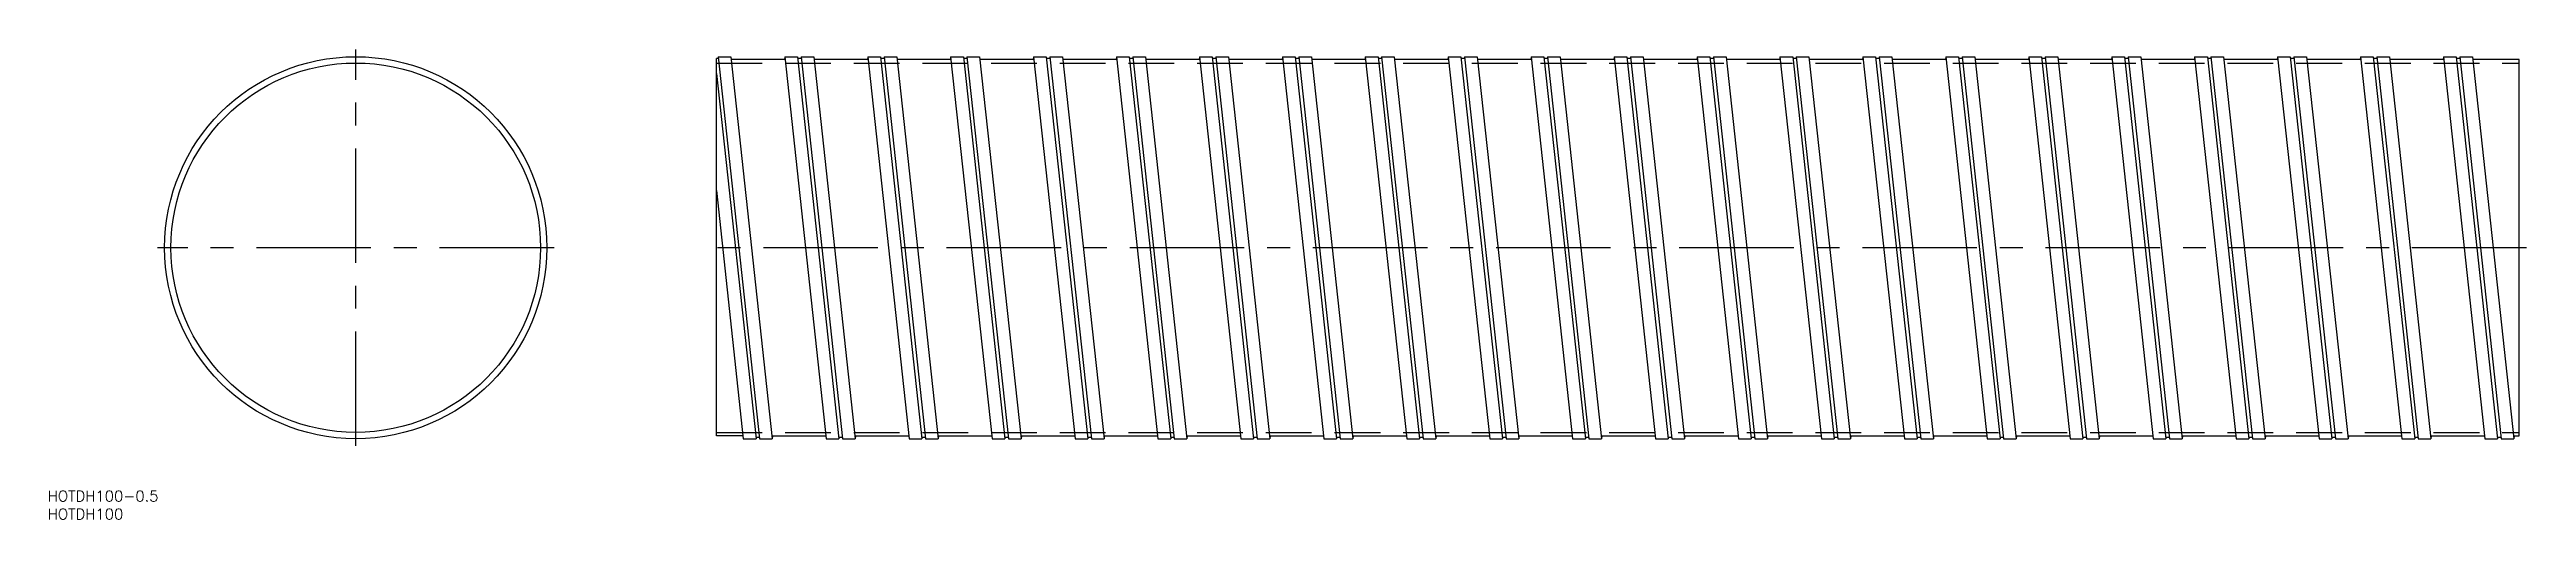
# Model space of a CAD drawing. Extents: x -85 to 602, y -75 to 55.
import ezdxf

# ---------------------------------------------------------------- set-up
doc = ezdxf.new("R2010")
doc.units = 0
doc.linetypes.add('CENTER', pattern=[50.8, 31.75, -6.35, 6.35, -6.35])
doc.linetypes.add('DASHED', pattern=[19.05, 12.7, -6.35])
doc.layers.get('0').update_dxf_attribs({"linetype": 'CONTINUOUS'})
doc.layers.add('CENTER', color=1, linetype='CENTER')
doc.styles.get("Standard").update_dxf_attribs({"font": 'txt.shx', "height": 3, "bigfont": 'bigfont.shx'})

msp = doc.modelspace()

# ---------------------------------------------------------------- linework, layer by layer
at = {"color": 7, "linetype": 'CONTINUOUS'}
for p, q in [((100, -52.25), (100, 52.55)), ((100.55, 52.55), (100, 52.55)), ((100, 48.36), (111, -53)), ((100.5, 53), (100.45, 52.55)), ((100.5, 53), (112, -53)), ((100.5, 53), (104.02, 53)), ((104.02, 53), (115.52, -53)), ((119.06, 52.25), (104.1, 52.25)), ((118.98, 53), (118.9, 52.25)), ((118.98, 53), (130.48, -53)), ((118.98, 53), (122.5, 53)), ((122.5, 53), (134, -53)), ((123.55, 52.55), (122.55, 52.55)), ((123.5, 53), (123.45, 52.55)), ((123.5, 53), (135, -53)), ((123.5, 53), (127.02, 53)), ((127.02, 53), (138.52, -53)), ((142.06, 52.25), (127.1, 52.25)), ((141.98, 53), (141.9, 52.25)), ((141.98, 53), (153.48, -53)), ((141.98, 53), (145.5, 53)), ((145.5, 53), (157, -53)), ((146.55, 52.55), (145.55, 52.55)), ((146.5, 53), (146.45, 52.55)), ((146.5, 53), (158, -53)), ((146.5, 53), (150.02, 53)), ((150.02, 53), (161.52, -53)), ((165.06, 52.25), (150.1, 52.25)), ((164.98, 53), (164.9, 52.25)), ((164.98, 53), (176.48, -53)), ((164.98, 53), (168.5, 53)), ((168.5, 53), (180, -53)), ((169.55, 52.55), (168.55, 52.55)), ((169.5, 53), (169.45, 52.55)), ((169.5, 53), (181, -53)), ((169.5, 53), (173.02, 53)), ((173.02, 53), (184.52, -53)), ((188.06, 52.25), (173.1, 52.25)), ((187.98, 53), (187.9, 52.25)), ((187.98, 53), (199.48, -53)), ((187.98, 53), (191.5, 53)), ((191.5, 53), (203, -53)), ((192.55, 52.55), (191.55, 52.55)), ((192.5, 53), (192.45, 52.55)), ((192.5, 53), (204, -53)), ((192.5, 53), (196.02, 53)), ((196.02, 53), (207.52, -53)), ((211.06, 52.25), (196.1, 52.25)), ((210.98, 53), (210.9, 52.25)), ((210.98, 53), (222.48, -53)), ((210.98, 53), (214.5, 53)), ((214.5, 53), (226, -53)), ((215.55, 52.55), (214.55, 52.55)), ((215.5, 53), (215.45, 52.55)), ((215.5, 53), (227, -53)), ((215.5, 53), (219.02, 53)), ((219.02, 53), (230.52, -53)), ((234.06, 52.25), (219.1, 52.25)), ((233.98, 53), (233.9, 52.25)), ((233.98, 53), (245.48, -53)), ((233.98, 53), (237.5, 53)), ((237.5, 53), (249, -53)), ((238.55, 52.55), (237.55, 52.55)), ((238.5, 53), (238.45, 52.55)), ((238.5, 53), (250, -53)), ((238.5, 53), (242.02, 53)), ((242.02, 53), (253.52, -53)), ((257.06, 52.25), (242.1, 52.25)), ((256.98, 53), (256.9, 52.25)), ((256.98, 53), (260.5, 53)), ((256.98, 53), (268.48, -53)), ((260.5, 53), (272, -53)), ((261.55, 52.55), (260.55, 52.55)), ((261.5, 53), (261.45, 52.55)), ((261.5, 53), (273, -53)), ((261.5, 53), (265.02, 53)), ((265.02, 53), (276.52, -53)), ((280.06, 52.25), (265.1, 52.25)), ((279.98, 53), (279.9, 52.25)), ((279.98, 53), (291.48, -53)), ((279.98, 53), (283.5, 53)), ((283.5, 53), (295, -53)), ((284.55, 52.55), (283.55, 52.55)), ((284.5, 53), (284.45, 52.55)), ((284.5, 53), (296, -53)), ((284.5, 53), (288.02, 53)), ((288.02, 53), (299.52, -53)), ((303.06, 52.25), (288.1, 52.25)), ((302.98, 53), (302.9, 52.25)), ((302.98, 53), (314.48, -53)), ((302.98, 53), (306.5, 53)), ((306.5, 53), (318, -53)), ((307.55, 52.55), (306.55, 52.55)), ((307.5, 53), (307.45, 52.55)), ((307.5, 53), (319, -53)), ((307.5, 53), (311.02, 53)), ((311.02, 53), (322.52, -53)), ((326.06, 52.25), (311.1, 52.25)), ((325.98, 53), (325.9, 52.25)), ((325.98, 53), (337.48, -53)), ((325.98, 53), (329.5, 53)), ((329.5, 53), (341, -53)), ((330.55, 52.55), (329.55, 52.55)), ((330.5, 53), (330.45, 52.55)), ((330.5, 53), (342, -53)), ((330.5, 53), (334.02, 53)), ((334.02, 53), (345.52, -53)), ((349.06, 52.25), (334.1, 52.25)), ((348.98, 53), (348.9, 52.25)), ((348.98, 53), (360.48, -53)), ((348.98, 53), (352.5, 53)), ((352.5, 53), (364, -53)), ((353.55, 52.55), (352.55, 52.55)), ((353.5, 53), (353.45, 52.55)), ((353.5, 53), (365, -53)), ((353.5, 53), (357.02, 53)), ((357.02, 53), (368.52, -53)), ((372.06, 52.25), (357.1, 52.25)), ((371.98, 53), (371.9, 52.25)), ((371.98, 53), (383.48, -53)), ((371.98, 53), (375.5, 53)), ((375.5, 53), (387, -53)), ((376.55, 52.55), (375.55, 52.55)), ((376.5, 53), (376.45, 52.55)), ((376.5, 53), (388, -53)), ((376.5, 53), (380.02, 53)), ((380.02, 53), (391.52, -53)), ((395.06, 52.25), (380.1, 52.25)), ((394.98, 53), (394.9, 52.25)), ((394.98, 53), (406.48, -53)), ((394.98, 53), (398.5, 53)), ((398.5, 53), (410, -53)), ((399.55, 52.55), (398.55, 52.55)), ((399.5, 53), (399.45, 52.55)), ((399.5, 53), (411, -53)), ((399.5, 53), (403.02, 53)), ((403.02, 53), (414.52, -53)), ((418.06, 52.25), (403.1, 52.25)), ((417.98, 53), (417.9, 52.25)), ((417.98, 53), (421.5, 53)), ((417.98, 53), (429.48, -53)), ((421.5, 53), (433, -53)), ((422.55, 52.55), (421.55, 52.55)), ((422.5, 53), (422.45, 52.55)), ((422.5, 53), (434, -53)), ((422.5, 53), (426.02, 53)), ((426.02, 53), (437.52, -53)), ((441.06, 52.25), (426.1, 52.25)), ((440.98, 53), (440.9, 52.25)), ((440.98, 53), (452.48, -53)), ((440.98, 53), (444.5, 53)), ((444.5, 53), (456, -53)), ((445.55, 52.55), (444.55, 52.55)), ((445.5, 53), (445.45, 52.55)), ((445.5, 53), (457, -53)), ((445.5, 53), (449.02, 53)), ((449.02, 53), (460.52, -53)), ((464.06, 52.25), (449.1, 52.25)), ((463.98, 53), (463.9, 52.25)), ((463.98, 53), (475.48, -53)), ((463.98, 53), (467.5, 53)), ((467.5, 53), (479, -53)), ((468.55, 52.55), (467.55, 52.55)), ((468.5, 53), (468.45, 52.55)), ((468.5, 53), (480, -53)), ((468.5, 53), (472.02, 53)), ((472.02, 53), (483.52, -53)), ((487.06, 52.25), (472.1, 52.25)), ((486.98, 53), (486.9, 52.25)), ((486.98, 53), (498.48, -53)), ((486.98, 53), (490.5, 53)), ((490.5, 53), (502, -53)), ((491.55, 52.55), (490.55, 52.55)), ((491.5, 53), (491.45, 52.55)), ((491.5, 53), (503, -53)), ((491.5, 53), (495.02, 53)), ((495.02, 53), (506.52, -53)), ((510.06, 52.25), (495.1, 52.25)), ((509.98, 53), (509.9, 52.25)), ((509.98, 53), (521.48, -53)), ((509.98, 53), (513.5, 53)), ((513.5, 53), (525, -53)), ((514.55, 52.55), (513.55, 52.55)), ((514.5, 53), (514.45, 52.55)), ((514.5, 53), (526, -53)), ((514.5, 53), (518.02, 53)), ((518.02, 53), (529.52, -53)), ((533.06, 52.25), (518.1, 52.25)), ((532.98, 53), (532.9, 52.25)), ((532.98, 53), (544.48, -53)), ((532.98, 53), (536.5, 53)), ((536.5, 53), (548, -53)), ((537.55, 52.55), (536.55, 52.55)), ((537.5, 53), (537.45, 52.55)), ((537.5, 53), (549, -53)), ((537.5, 53), (541.02, 53)), ((541.02, 53), (552.52, -53)), ((556.06, 52.25), (541.1, 52.25)), ((555.98, 53), (555.9, 52.25)), ((555.98, 53), (567.48, -53)), ((555.98, 53), (559.5, 53)), ((559.5, 53), (571, -53)), ((560.55, 52.55), (559.55, 52.55)), ((560.5, 53), (560.45, 52.55)), ((560.5, 53), (572, -53)), ((560.5, 53), (564.02, 53)), ((564.02, 53), (575.52, -53)), ((579.06, 52.25), (564.1, 52.25)), ((578.98, 53), (578.9, 52.25)), ((578.98, 53), (582.5, 53)), ((578.98, 53), (590.48, -53)), ((582.5, 53), (594, -53)), ((583.55, 52.55), (582.55, 52.55)), ((583.5, 53), (583.45, 52.55)), ((583.5, 53), (595, -53)), ((583.5, 53), (587.02, 53)), ((587.02, 53), (598.52, -53)), ((600, 52.25), (587.1, 52.25)), ((600, -52.25), (600, 52.25)), ((100, 15.91), (107.48, -53)), ((107.4, -52.25), (100, -52.25)), ((107.48, -53), (111, -53)), ((110.95, -52.55), (111.95, -52.55)), ((111.05, -52.55), (111, -53)), ((112, -53), (115.52, -53)), ((115.44, -52.25), (130.4, -52.25)), ((115.6, -52.25), (115.52, -53)), ((130.48, -53), (134, -53)), ((133.95, -52.55), (134.95, -52.55)), ((134.05, -52.55), (134, -53)), ((135, -53), (138.52, -53)), ((138.44, -52.25), (153.4, -52.25)), ((138.6, -52.25), (138.52, -53)), ((153.48, -53), (157, -53)), ((156.95, -52.55), (157.95, -52.55)), ((157.05, -52.55), (157, -53)), ((158, -53), (161.52, -53)), ((161.44, -52.25), (176.4, -52.25)), ((161.6, -52.25), (161.52, -53)), ((176.48, -53), (180, -53)), ((179.95, -52.55), (180.95, -52.55)), ((180.05, -52.55), (180, -53)), ((181, -53), (184.52, -53)), ((184.44, -52.25), (199.4, -52.25)), ((184.6, -52.25), (184.52, -53)), ((199.48, -53), (203, -53)), ((202.95, -52.55), (203.95, -52.55)), ((203.05, -52.55), (203, -53)), ((204, -53), (207.52, -53)), ((207.44, -52.25), (222.4, -52.25)), ((207.6, -52.25), (207.52, -53)), ((222.48, -53), (226, -53)), ((225.95, -52.55), (226.95, -52.55)), ((226.05, -52.55), (226, -53)), ((227, -53), (230.52, -53)), ((230.44, -52.25), (245.4, -52.25)), ((230.6, -52.25), (230.52, -53)), ((245.48, -53), (249, -53)), ((248.95, -52.55), (249.95, -52.55)), ((249.05, -52.55), (249, -53)), ((250, -53), (253.52, -53)), ((253.44, -52.25), (268.4, -52.25)), ((253.6, -52.25), (253.52, -53)), ((268.48, -53), (272, -53)), ((271.95, -52.55), (272.95, -52.55)), ((272.05, -52.55), (272, -53)), ((273, -53), (276.52, -53)), ((276.44, -52.25), (291.4, -52.25)), ((276.6, -52.25), (276.52, -53)), ((291.48, -53), (295, -53)), ((294.95, -52.55), (295.95, -52.55)), ((295.05, -52.55), (295, -53)), ((296, -53), (299.52, -53)), ((299.44, -52.25), (314.4, -52.25)), ((299.6, -52.25), (299.52, -53)), ((314.48, -53), (318, -53)), ((317.95, -52.55), (318.95, -52.55)), ((318.05, -52.55), (318, -53)), ((319, -53), (322.52, -53)), ((322.44, -52.25), (337.4, -52.25)), ((322.6, -52.25), (322.52, -53)), ((337.48, -53), (341, -53)), ((340.95, -52.55), (341.95, -52.55)), ((341.05, -52.55), (341, -53)), ((342, -53), (345.52, -53)), ((345.44, -52.25), (360.4, -52.25)), ((345.6, -52.25), (345.52, -53)), ((360.48, -53), (364, -53)), ((363.95, -52.55), (364.95, -52.55)), ((364.05, -52.55), (364, -53)), ((365, -53), (368.52, -53)), ((368.44, -52.25), (383.4, -52.25)), ((368.6, -52.25), (368.52, -53)), ((383.48, -53), (387, -53)), ((386.95, -52.55), (387.95, -52.55)), ((387.05, -52.55), (387, -53)), ((388, -53), (391.52, -53)), ((391.44, -52.25), (406.4, -52.25)), ((391.6, -52.25), (391.52, -53)), ((406.48, -53), (410, -53)), ((409.95, -52.55), (410.95, -52.55)), ((410.05, -52.55), (410, -53)), ((411, -53), (414.52, -53)), ((414.44, -52.25), (429.4, -52.25)), ((414.6, -52.25), (414.52, -53)), ((429.48, -53), (433, -53)), ((432.95, -52.55), (433.95, -52.55)), ((433.05, -52.55), (433, -53)), ((434, -53), (437.52, -53)), ((437.44, -52.25), (452.4, -52.25)), ((437.6, -52.25), (437.52, -53)), ((452.48, -53), (456, -53)), ((455.95, -52.55), (456.95, -52.55)), ((456.05, -52.55), (456, -53)), ((457, -53), (460.52, -53)), ((460.44, -52.25), (475.4, -52.25)), ((460.6, -52.25), (460.52, -53)), ((475.48, -53), (479, -53)), ((478.95, -52.55), (479.95, -52.55)), ((479.05, -52.55), (479, -53)), ((480, -53), (483.52, -53)), ((483.44, -52.25), (498.4, -52.25)), ((483.6, -52.25), (483.52, -53)), ((498.48, -53), (502, -53)), ((501.95, -52.55), (502.95, -52.55)), ((502.05, -52.55), (502, -53)), ((503, -53), (506.52, -53)), ((506.44, -52.25), (521.4, -52.25)), ((506.6, -52.25), (506.52, -53)), ((521.48, -53), (525, -53)), ((524.95, -52.55), (525.95, -52.55)), ((525.05, -52.55), (525, -53)), ((526, -53), (529.52, -53)), ((529.44, -52.25), (544.4, -52.25)), ((529.6, -52.25), (529.52, -53)), ((544.48, -53), (548, -53)), ((547.95, -52.55), (548.95, -52.55)), ((548.05, -52.55), (548, -53)), ((549, -53), (552.52, -53)), ((552.44, -52.25), (567.4, -52.25)), ((552.6, -52.25), (552.52, -53)), ((567.48, -53), (571, -53)), ((570.95, -52.55), (571.95, -52.55)), ((571.05, -52.55), (571, -53)), ((572, -53), (575.52, -53)), ((575.44, -52.25), (590.4, -52.25)), ((575.6, -52.25), (575.52, -53)), ((590.48, -53), (594, -53)), ((593.95, -52.55), (594.95, -52.55)), ((594.05, -52.55), (594, -53)), ((595, -53), (598.52, -53)), ((598.44, -52.25), (600, -52.25)), ((598.6, -52.25), (598.52, -53))]:
    msp.add_line(p, q, dxfattribs=at)
at = {"color": 3, "linetype": 'DASHED'}
for p, q in [((100, 51.25), (600, 51.25)), ((100, -51.25), (600, -51.25))]:
    msp.add_line(p, q, dxfattribs=at)
at = {"color": 7, "linetype": 'CONTINUOUS'}
for radius in [53, 51.25]:
    msp.add_circle((0, 0), radius, dxfattribs=at)
at = {"layer": 'CENTER', "color": 1, "linetype": 'CENTER'}
for p, q in [((0, -55), (0, 55)), ((55, 0), (-55, 0)), ((602, 0), (98, 0))]:
    msp.add_line(p, q, dxfattribs=at)

# ---------------------------------------------------------------- texts
at = {"color": 7, "linetype": 'CONTINUOUS'}
for s, p in [('HOTDH100-0.5', (-85.44, -70.43)), ('HOTDH100', (-85.44, -75.43))]:
    msp.add_text(s, height=3, dxfattribs=at).set_placement(p)

doc.saveas('drawing.dxf')
